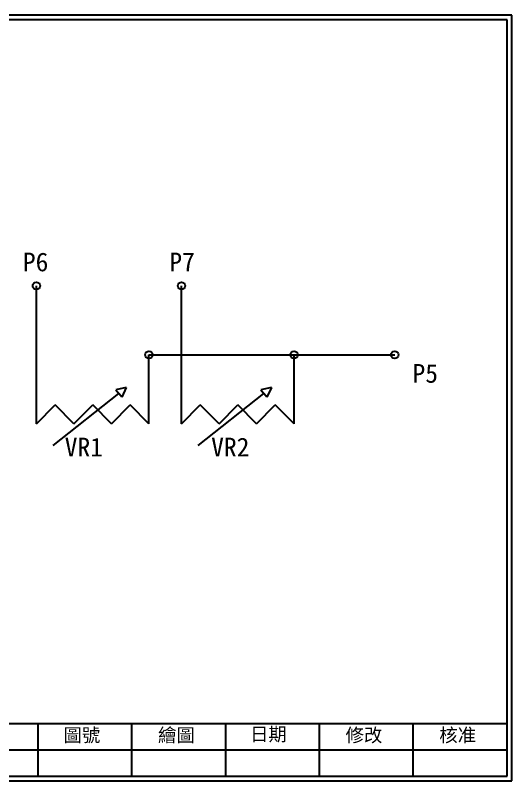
# Model space of a CAD drawing. Extents: x 10 to 297, y 3 to 207.
# Drawn here: x 164.6 to 297, y 3 to 207 of the extents above; entities that cross this region are included whole.
import ezdxf

# ---------------------------------------------------------------- set-up
doc = ezdxf.new("R2010")
doc.units = 0
doc.layers.add('圖框層', color=7, linetype='CONTINUOUS')
doc.layers.add('標尺寸層', color=3, linetype='CONTINUOUS')
doc.styles.add('CNS', font='romanc.shx', dxfattribs={"bigfont": 'chineset.shx'})
doc.styles.add('STSL', font='KAIU.TTF')

msp = doc.modelspace()

# ---------------------------------------------------------------- linework, layer by layer
at = {"layer": '圖框層', "color": 7}
for p, q in [((297, 206.97), (10, 206.97)), ((297, 3), (297, 206.97)), ((295.75, 205.72), (11.25, 205.72)), ((295.75, 4.25), (295.75, 205.72)), ((11.25, 18.25), (295.75, 18.25)), ((170.75, 4.25), (170.75, 18.25)), ((195.75, 4.25), (195.75, 18.25)), ((220.75, 4.25), (220.75, 18.25)), ((245.75, 4.25), (245.75, 18.25)), ((270.75, 4.25), (270.75, 18.25)), ((145.75, 11.25), (295.75, 11.25)), ((11.25, 4.25), (295.75, 4.25)), ((10, 3), (297, 3))]:
    msp.add_line(p, q, dxfattribs=at)
at = {"layer": '標尺寸層', "color": 7}
for p, q in [((170.27, 98.12), (170.27, 134.87)), ((208.96, 98.12), (208.96, 134.87)), ((200.27, 98.12), (200.27, 116.49)), ((200.27, 116.49), (238.96, 116.49)), ((238.96, 98.12), (238.96, 116.49)), ((238.96, 116.49), (265.82, 116.49)), ((174.7, 92.33), (192.24, 106.18)), ((194.24, 107.76), (191.45, 107.17)), ((191.45, 107.17), (192.24, 106.18)), ((193.02, 105.19), (192.24, 106.18)), ((194.24, 107.76), (193.02, 105.19)), ((213.39, 92.33), (230.93, 106.18)), ((232.92, 107.76), (230.14, 107.17)), ((230.14, 107.17), (230.93, 106.18)), ((231.71, 105.19), (230.93, 106.18)), ((232.92, 107.76), (231.71, 105.19)), ((170.27, 98.12), (175.27, 103.12)), ((180.27, 98.12), (175.27, 103.12)), ((180.27, 98.12), (185.27, 103.12)), ((190.27, 98.12), (185.27, 103.12)), ((190.27, 98.12), (195.27, 103.12)), ((200.27, 98.12), (195.27, 103.12)), ((208.96, 98.12), (213.96, 103.12)), ((218.96, 98.12), (213.96, 103.12)), ((218.96, 98.12), (223.96, 103.12)), ((228.96, 98.12), (223.96, 103.12)), ((228.96, 98.12), (233.96, 103.12)), ((238.96, 98.12), (233.96, 103.12))]:
    msp.add_line(p, q, dxfattribs=at)
for centre in [(170.27, 134.87), (208.96, 134.87), (200.27, 116.49), (238.96, 116.49), (265.82, 116.49)]:
    msp.add_circle(centre, 1, dxfattribs=at)

# ---------------------------------------------------------------- texts
at = {"layer": '圖框層', "color": 4, "style": 'STSL'}
for s, p in [('圖號', (177.47, 13.34)), ('繪圖', (202.69, 13.34)), ('日期', (227.22, 13.59)), ('修改', (252.69, 13.34)), ('核准', (277.69, 13.34))]:
    msp.add_text(s, height=3.6, dxfattribs=at).set_placement(p)
at = {"layer": '標尺寸層', "color": 7, "char_height": 5, "attachment_point": 1, "style": 'CNS'}
for s, insert, width in [('{\\fMingLiU|b0|i0|c136|p49;P6}', (166.66, 143.74), 15.7961), ('{\\fMingLiU|b0|i0|c136|p49;P7}', (205.71, 143.74), 14.9991), ('{\\fMingLiU|b0|i0|c136|p49;P5}', (270.55, 114.05), 12.4309), ('{\\fMingLiU|b0|i0|c136|p49;VR1}', (177.81, 94.41), 15.7961), ('{\\fMingLiU|b0|i0|c136|p49;VR2}', (216.86, 94.41), 14.9991)]:
    msp.add_mtext(s, dxfattribs=dict(at, insert=insert, width=width))

doc.saveas('drawing.dxf')
